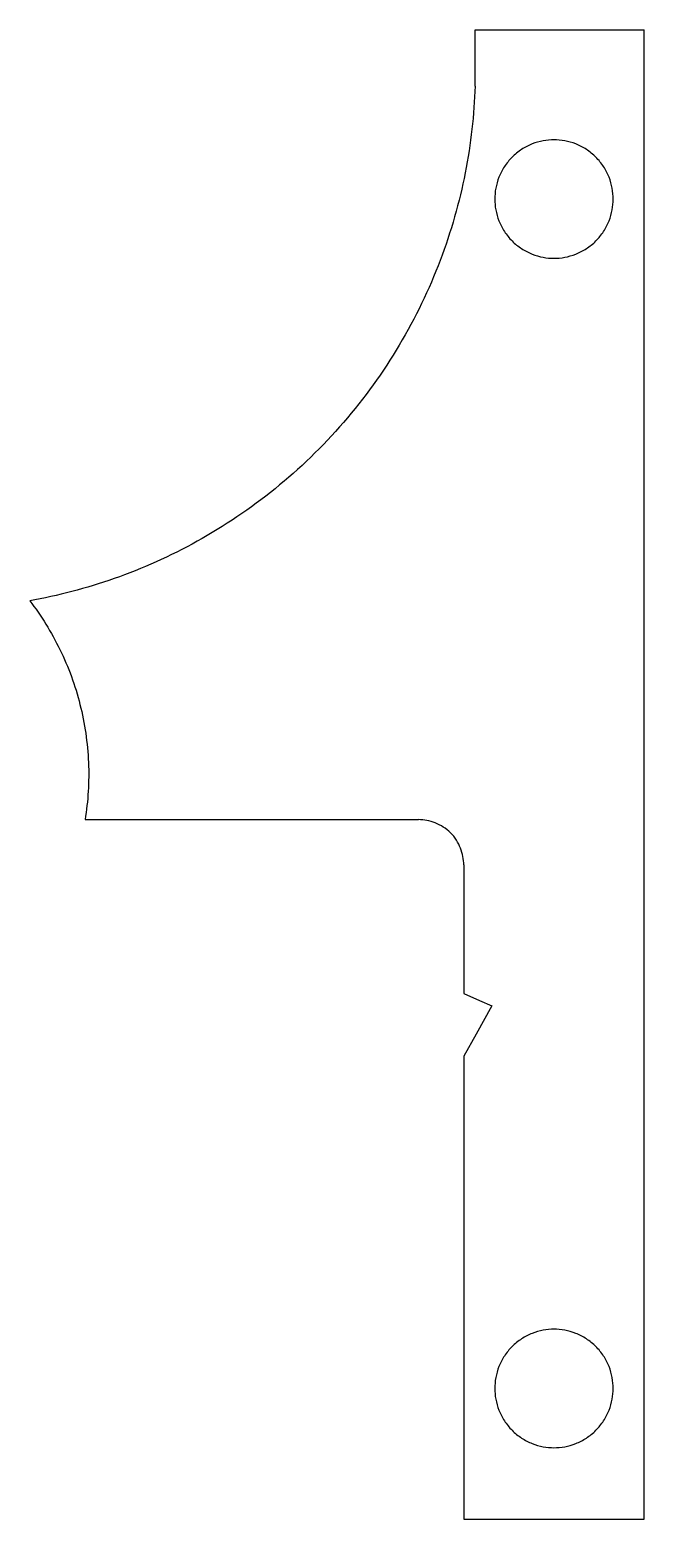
# Model space of a CAD drawing. Extents: x 262 to 316, y 211 to 343.
import ezdxf

# ---------------------------------------------------------------- set-up
doc = ezdxf.new("R2010")
doc.units = 0
doc.layers.get('0').update_dxf_attribs({"linetype": 'CONTINUOUS'})

msp = doc.modelspace()

# ---------------------------------------------------------------- linework, layer by layer
at = {"color": 7, "linetype": 'CONTINUOUS'}
for p, q in [((301.43, 338.2), (301.43, 343.2)), ((301.43, 343.2), (316.43, 343.2)), ((316.43, 211.2), (316.43, 343.2)), ((266.86, 273.2), (296.43, 273.2)), ((300.43, 269.2), (300.43, 257.8)), ((300.43, 252.23), (300.43, 211.2)), ((300.43, 211.2), (316.43, 211.2))]:
    msp.add_line(p, q, dxfattribs=at)
at = {"color": 7, "linetype": 'CONTINUOUS', "flags": 128}
for points in [[(300.43, 257.8), (301.83, 257.18), (302.93, 256.7)], [(302.93, 256.7), (301.53, 254.2), (300.43, 252.23)]]:
    msp.add_lwpolyline(points, dxfattribs=at)
at = {"color": 7, "linetype": 'CONTINUOUS'}
for points, knots in [([(301.43, 338.2), (301.35, 335.69), (301.07, 333.11), (300.05, 327.93), (299.31, 325.32), (297.36, 320.19), (296.15, 317.67), (293.28, 312.85), (291.62, 310.54), (287.92, 306.27), (285.88, 304.29), (281.51, 300.76), (279.19, 299.2), (274.4, 296.54), (271.92, 295.44), (266.94, 293.69), (264.43, 293.04), (261.95, 292.6)], [0, 0, 0, 0, 0.125, 0.125, 0.25, 0.25, 0.375, 0.375, 0.5, 0.5, 0.625, 0.625, 0.75, 0.75, 0.875, 0.875, 1, 1, 1, 1]), ([(303.18, 328.2), (303.18, 328.82), (303.29, 329.49), (303.68, 330.46), (303.84, 330.77), (304.23, 331.37), (304.46, 331.66), (304.97, 332.17), (305.26, 332.4), (305.86, 332.79), (306.17, 332.95), (307.14, 333.34), (307.81, 333.45), (309.05, 333.45), (309.72, 333.34), (310.69, 332.95), (311, 332.79), (311.6, 332.4), (311.89, 332.17), (312.4, 331.66), (312.63, 331.37), (313.02, 330.77), (313.18, 330.46), (313.57, 329.49), (313.68, 328.82), (313.68, 327.58), (313.57, 326.91), (313.18, 325.94), (313.02, 325.63), (312.63, 325.03), (312.4, 324.74), (311.89, 324.23), (311.6, 324), (311, 323.61), (310.69, 323.45), (309.72, 323.06), (309.05, 322.95), (307.81, 322.95), (307.14, 323.06), (306.17, 323.45), (305.86, 323.61), (305.26, 324), (304.97, 324.23), (304.46, 324.74), (304.23, 325.03), (303.84, 325.63), (303.68, 325.94), (303.29, 326.91), (303.18, 327.58), (303.18, 328.2)], [0, 0, 0, 0, 0.0625, 0.0625, 0.09375, 0.09375, 0.125, 0.125, 0.15625, 0.15625, 0.1875, 0.1875, 0.25, 0.25, 0.3125, 0.3125, 0.34375, 0.34375, 0.375, 0.375, 0.40625, 0.40625, 0.4375, 0.4375, 0.5, 0.5, 0.5625, 0.5625, 0.59375, 0.59375, 0.625, 0.625, 0.65625, 0.65625, 0.6875, 0.6875, 0.75, 0.75, 0.8125, 0.8125, 0.84375, 0.84375, 0.875, 0.875, 0.90625, 0.90625, 0.9375, 0.9375, 1, 1, 1, 1]), ([(261.95, 292.6), (262.97, 291.27), (263.87, 289.82), (265.38, 286.73), (265.98, 285.09), (266.83, 281.72), (267.08, 279.99), (267.23, 276.55), (267.12, 274.85), (266.86, 273.2)], [0, 0, 0, 0, 0.25, 0.25, 0.5, 0.5, 0.75, 0.75, 1, 1, 1, 1]), ([(300.43, 269.2), (300.43, 269.67), (300.34, 270.18), (299.95, 271.16), (299.65, 271.64), (298.87, 272.42), (298.39, 272.72), (297.41, 273.11), (296.9, 273.2), (296.43, 273.2)], [0, 0, 0, 0, 0.25, 0.25, 0.5, 0.5, 0.75, 0.75, 1, 1, 1, 1]), ([(303.18, 222.79), (303.18, 223.41), (303.29, 224.08), (303.68, 225.05), (303.84, 225.36), (304.23, 225.96), (304.46, 226.25), (304.97, 226.76), (305.26, 226.99), (305.86, 227.38), (306.17, 227.54), (307.14, 227.93), (307.81, 228.04), (309.05, 228.04), (309.72, 227.93), (310.69, 227.54), (311, 227.38), (311.6, 226.99), (311.89, 226.76), (312.4, 226.25), (312.63, 225.96), (313.02, 225.36), (313.18, 225.05), (313.57, 224.08), (313.68, 223.41), (313.68, 222.17), (313.57, 221.51), (313.18, 220.54), (313.02, 220.22), (312.63, 219.62), (312.4, 219.34), (311.89, 218.82), (311.6, 218.59), (311, 218.2), (310.69, 218.04), (309.72, 217.65), (309.05, 217.54), (307.81, 217.54), (307.14, 217.65), (306.17, 218.04), (305.86, 218.2), (305.26, 218.59), (304.97, 218.82), (304.46, 219.34), (304.23, 219.62), (303.84, 220.22), (303.68, 220.54), (303.29, 221.51), (303.18, 222.17), (303.18, 222.79)], [0, 0, 0, 0, 0.0625, 0.0625, 0.09375, 0.09375, 0.125, 0.125, 0.15625, 0.15625, 0.1875, 0.1875, 0.25, 0.25, 0.3125, 0.3125, 0.34375, 0.34375, 0.375, 0.375, 0.40625, 0.40625, 0.4375, 0.4375, 0.5, 0.5, 0.5625, 0.5625, 0.59375, 0.59375, 0.625, 0.625, 0.65625, 0.65625, 0.6875, 0.6875, 0.75, 0.75, 0.8125, 0.8125, 0.84375, 0.84375, 0.875, 0.875, 0.90625, 0.90625, 0.9375, 0.9375, 1, 1, 1, 1])]:
    msp.add_open_spline(points, degree=3, knots=knots, dxfattribs=at)

doc.saveas('drawing.dxf')
